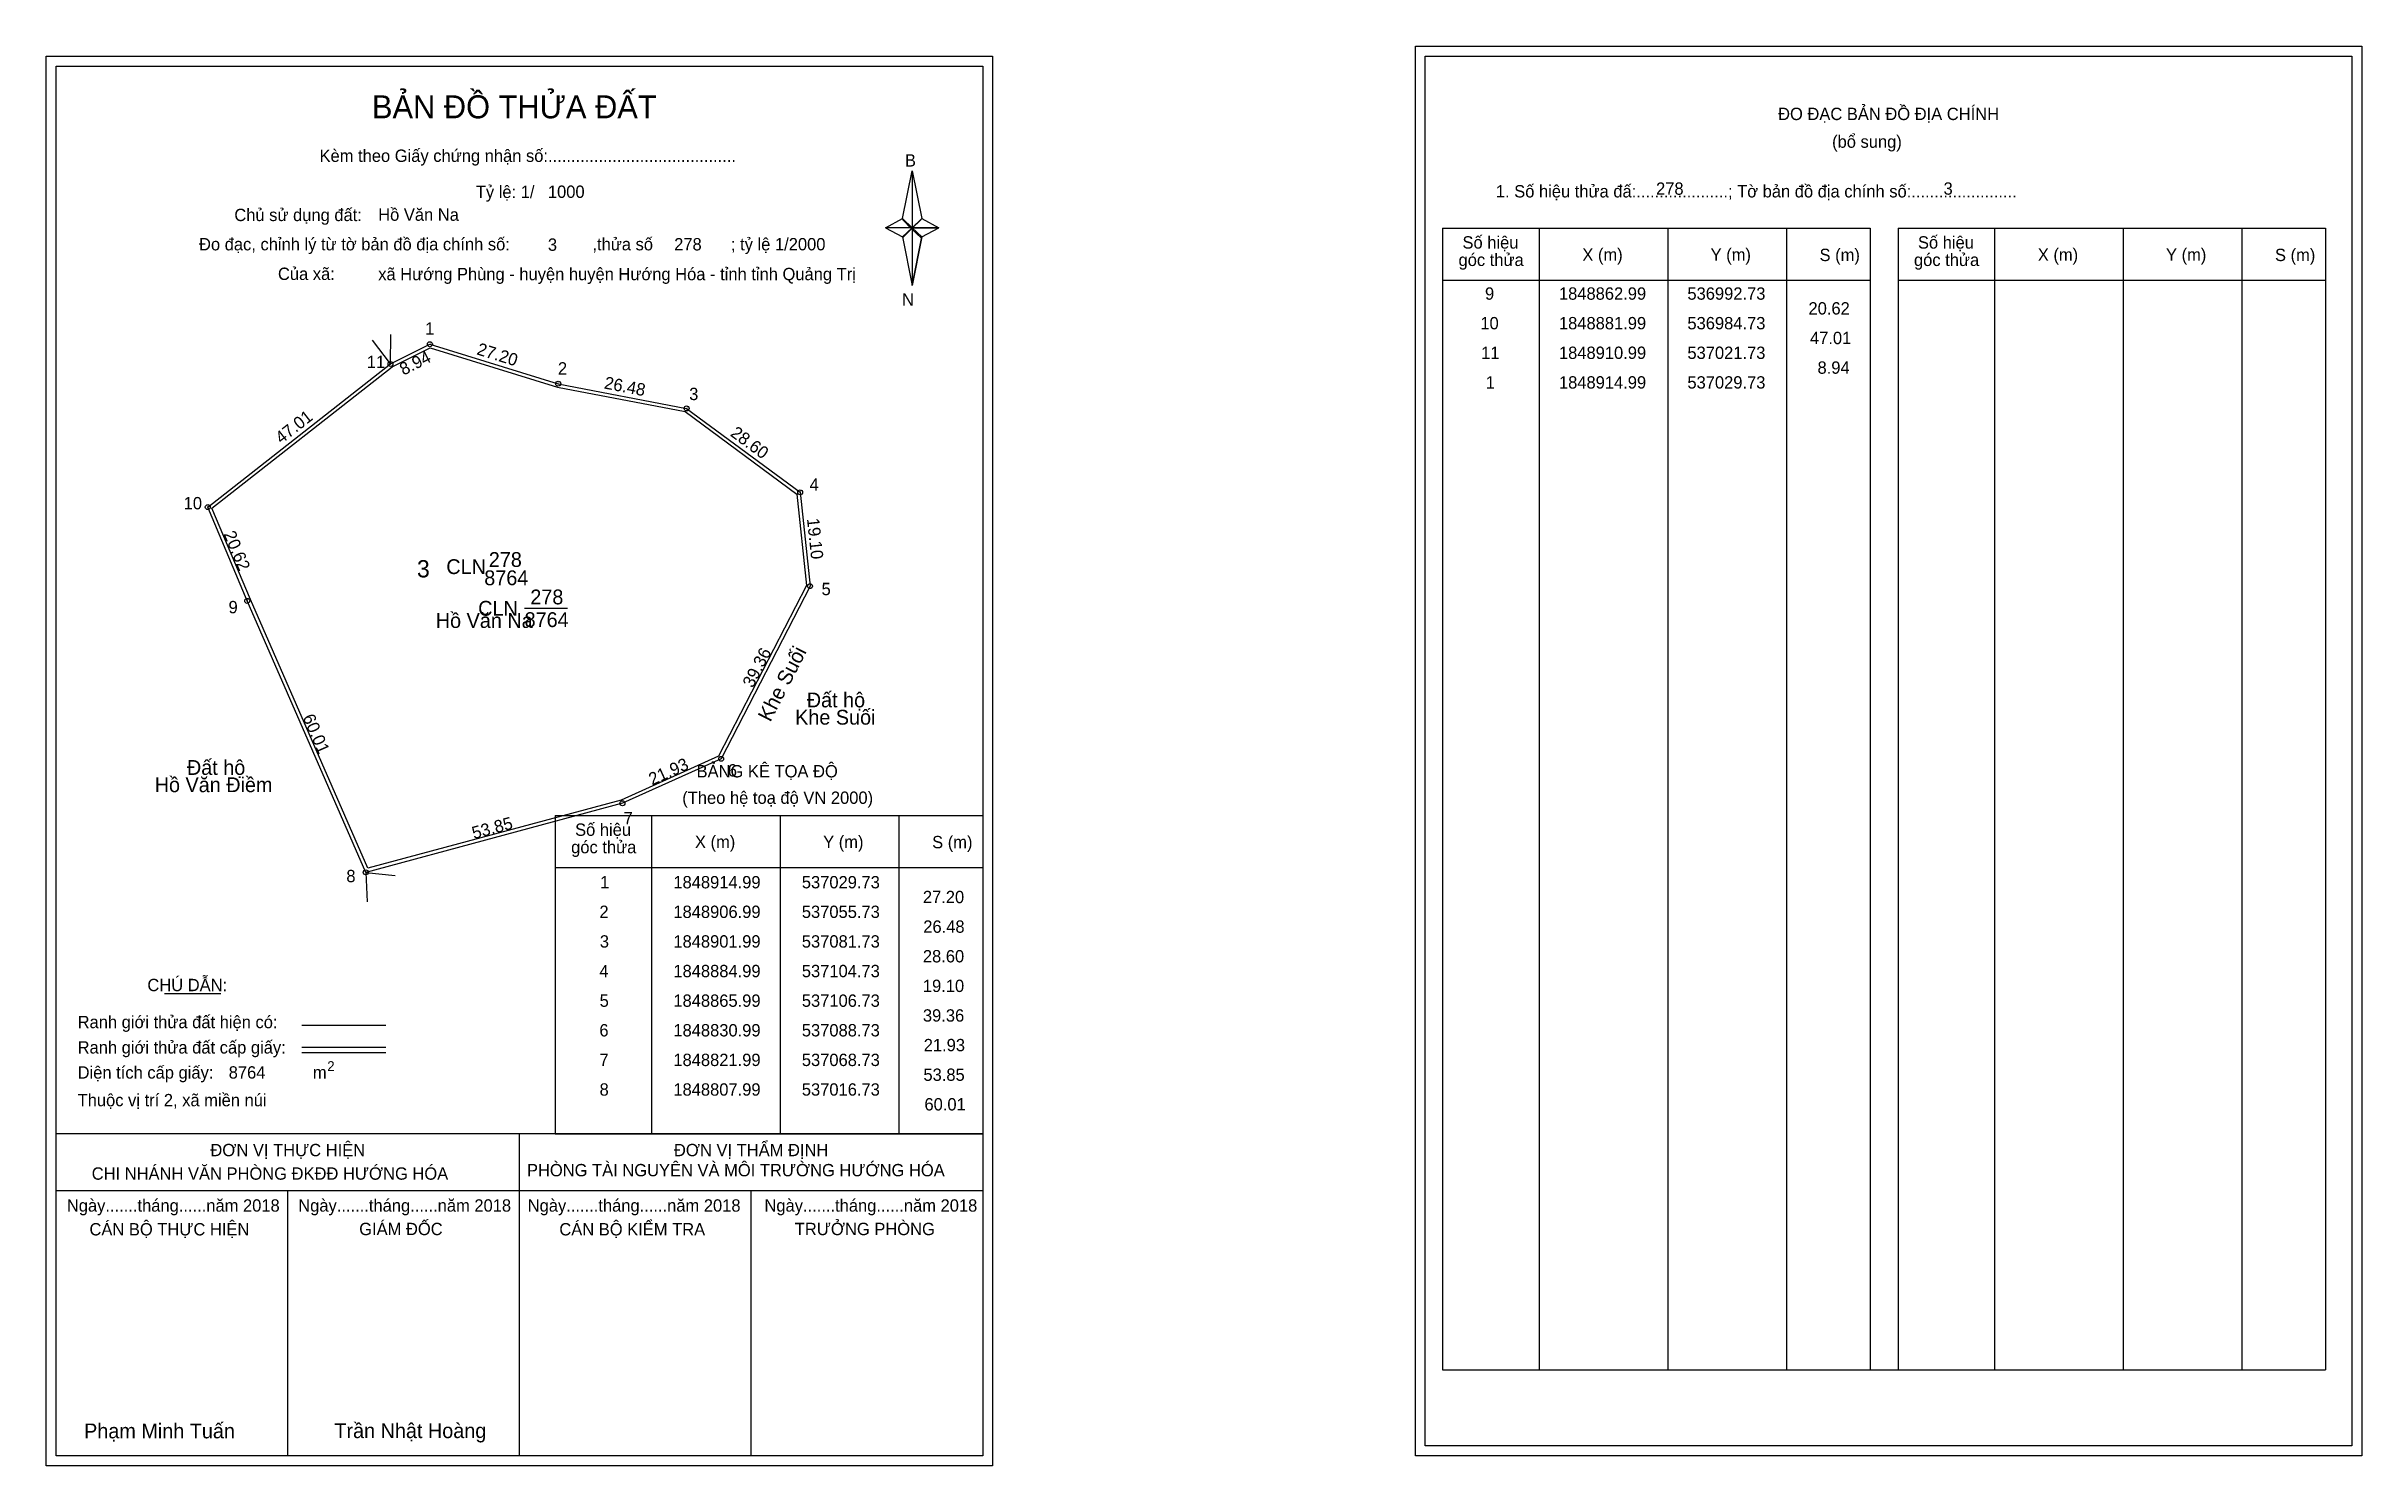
# Model space of a CAD drawing. Extents: x 536952 to 537421, y 1848688 to 1848975.
import ezdxf

# ---------------------------------------------------------------- set-up
doc = ezdxf.new("R2010")
doc.units = 0
for name, color, linetype in [('Level 1', 7, 'Continuous'), ('Level 10', 7, 'Continuous'), ('Level 11', 7, 'Continuous'), ('Level 13', 7, 'Continuous'), ('Level 2', 7, 'Continuous'), ('Level 22', 7, 'Continuous'), ('Level 27', 7, 'Continuous'), ('Level 3', 7, 'Continuous'), ('Level 36', 7, 'Continuous'), ('Level 4', 7, 'Continuous'), ('Level 49', 7, 'Continuous'), ('Level 5', 7, 'Continuous'), ('Level 53', 7, 'Continuous'), ('Level 55', 7, 'Continuous'), ('Level 6', 7, 'Continuous'), ('Level 63', 7, 'Continuous'), ('Level 7', 7, 'Continuous'), ('Level 9', 7, 'Continuous')]:
    doc.layers.add(name, color=color, linetype=linetype)

msp = doc.modelspace()

# ---------------------------------------------------------------- linework, layer by layer
at = {"layer": 'Level 1'}
for p, q in [((537231.35, 1848973.35), (537231.35, 1848973.35)), ((536954.03, 1848971.35), (536954.03, 1848971.35)), ((537125.45, 1848940.47), (537127.42, 1848950.11)), ((537127.42, 1848950.11), (537127.42, 1848938.59)), ((537127.42, 1848950.11), (537129.38, 1848940.47)), ((537122, 1848938.59), (537125.45, 1848940.47)), ((537125.45, 1848940.47), (537127.42, 1848938.59)), ((537127.27, 1848938.37), (537125.45, 1848940.25)), ((537129.24, 1848940.25), (537127.27, 1848938.37)), ((537127.27, 1848938.37), (537129.24, 1848940.25)), ((537129.38, 1848940.47), (537127.42, 1848938.59)), ((537127.42, 1848938.59), (537125.45, 1848936.75)), ((537127.27, 1848938.37), (537125.45, 1848936.53)), ((537125.45, 1848936.53), (537127.27, 1848938.37)), ((537125.45, 1848936.75), (537127.42, 1848926.89)), ((537129.24, 1848936.53), (537127.27, 1848938.37)), ((537127.42, 1848938.59), (537127.42, 1848926.89)), ((537127.42, 1848938.59), (537132.83, 1848938.59)), ((537127.42, 1848938.59), (537129.38, 1848936.75)), ((537129.38, 1848936.75), (537127.42, 1848926.89)), ((537129.38, 1848936.75), (537132.83, 1848938.59)), ((537234.88, 1848938.5), (537321.48, 1848938.5)), ((537254.47, 1848707.23), (537254.47, 1848938.5)), ((537280.54, 1848707.23), (537280.54, 1848938.5)), ((537304.52, 1848938.5), (537304.52, 1848707.23)), ((537321.48, 1848938.5), (537321.48, 1848707.23)), ((537327.14, 1848938.5), (537413.74, 1848938.5)), ((537346.73, 1848707.23), (537346.73, 1848938.5)), ((537372.8, 1848707.23), (537372.8, 1848938.5)), ((537396.77, 1848938.5), (537396.77, 1848707.23)), ((537413.74, 1848938.5), (537413.74, 1848707.23)), ((537234.88, 1848927.97), (537321.48, 1848927.97)), ((537327.14, 1848927.97), (537413.74, 1848927.97)), ((537055.12, 1848819.53), (537141.72, 1848819.53)), ((537074.71, 1848755), (537074.71, 1848819.53)), ((537100.78, 1848755), (537100.78, 1848819.53)), ((537124.75, 1848819.53), (537124.75, 1848755)), ((537055.12, 1848809), (537141.72, 1848809)), ((536975.94, 1848783.42), (536987.35, 1848783.42)), ((537003.81, 1848777.01), (537020.82, 1848777.01)), ((537003.81, 1848772.57), (537020.82, 1848772.57)), ((537003.81, 1848771.47), (537020.82, 1848771.47)), ((537060.85, 1848755), (536954.02, 1848755)), ((537141.72, 1848755), (537036.88, 1848755)), ((537047.87, 1848689.78), (537047.87, 1848755)), ((537055.12, 1848755), (537141.72, 1848755)), ((537141.72, 1848743.45), (536954.02, 1848743.45)), ((537000.95, 1848689.78), (537000.95, 1848743.45)), ((537094.8, 1848689.78), (537094.8, 1848743.45)), ((537234.88, 1848707.23), (537413.74, 1848707.23)), ((537419.05, 1848691.78), (537419.05, 1848691.78)), ((537141.72, 1848689.78), (537141.72, 1848689.78))]:
    msp.add_line(p, q, dxfattribs=at)
for points in [[(537125.45, 1848940.47), (537127.42, 1848950.11), (537127.42, 1848938.59)], [(537127.42, 1848938.59), (537129.38, 1848940.47), (537132.83, 1848938.59)], [(537122, 1848938.59), (537125.45, 1848936.75), (537127.42, 1848938.59)], [(537127.42, 1848938.59), (537127.42, 1848926.89), (537129.38, 1848936.75)]]:
    msp.add_lwpolyline(points, close=True, dxfattribs=at)
at = {"layer": 'Level 10'}
for points in [[(537068.73, 1848821.99), (537016.73, 1848807.99), (536992.73, 1848862.99), (536984.73, 1848881.99), (537021.73, 1848910.99), (537029.73, 1848914.99), (537055.73, 1848906.99), (537081.73, 1848901.99), (537104.73, 1848884.99), (537106.73, 1848865.99), (537088.73, 1848830.99)], [(537068.49, 1848822.65), (537017.13, 1848808.82), (536993.37, 1848863.27), (536985.58, 1848881.77), (537022.11, 1848910.4), (537029.79, 1848914.24), (537055.56, 1848906.31), (537081.44, 1848901.33), (537104.07, 1848884.61), (537106.01, 1848866.12), (537088.22, 1848831.53)]]:
    msp.add_lwpolyline(points, close=True, dxfattribs=at)
at = {"layer": 'Level 11'}
for centre in [(537029.73, 1848914.99), (537021.73, 1848910.99), (537055.73, 1848906.99), (537081.73, 1848901.99), (537104.73, 1848884.99), (536984.73, 1848881.99), (537106.73, 1848865.99), (536992.73, 1848862.99), (537088.73, 1848830.99), (537068.73, 1848821.99), (537068.73, 1848821.99), (537016.73, 1848807.99)]:
    msp.add_circle(centre, 0.5, dxfattribs=at)
at = {"layer": 'Level 27'}
for p, q in [((537021.73, 1848910.99), (537021.82, 1848916.99)), ((537021.73, 1848910.99), (537018.13, 1848915.79)), ((537016.73, 1848807.99), (537017.05, 1848802)), ((537016.73, 1848807.99), (537022.69, 1848807.33))]:
    msp.add_line(p, q, dxfattribs=at)
at = {"layer": 'Level 3'}
for p, q in [((537234.88, 1848938.5), (537234.88, 1848707.23)), ((537327.14, 1848938.5), (537327.14, 1848707.23)), ((537055.12, 1848819.53), (537055.12, 1848755))]:
    msp.add_line(p, q, dxfattribs=at)
at = {"layer": 'Level 63'}
for points in [[(536952.02, 1848973.35), (537143.72, 1848973.35), (537143.72, 1848687.78), (536952.02, 1848687.78)], [(537229.35, 1848975.35), (537421.05, 1848975.35), (537421.05, 1848689.78), (537229.35, 1848689.78)], [(537231.35, 1848973.35), (537419.05, 1848973.35), (537419.05, 1848691.78), (537231.35, 1848691.78)], [(536954.02, 1848971.35), (537141.72, 1848971.35), (537141.72, 1848689.78), (536954.02, 1848689.78)]]:
    msp.add_lwpolyline(points, close=True, dxfattribs=at)
at = {"layer": 'Level 9'}
msp.add_line((537048.9, 1848861.49), (537057.63, 1848861.49), dxfattribs=at)

# ---------------------------------------------------------------- texts
at = {"layer": 'Level 1'}
for s, height, p in [('BẢN ĐỒ THỬA ĐẤT', 4.6657, (537017.99, 1848960.76)), ('ĐO ĐẠC BẢN ĐỒ ĐỊA CHÍNH', 2.5, (537302.83, 1848960.41)), ('Kèm theo Giấy chứng nhận số:.........................................', 2.5, (537007.37, 1848951.93)), ('(bổ sung)', 2.5, (537313.77, 1848954.79)), ('B', 2.5, (537125.96, 1848950.99)), ('1. Số hiệu thửa đấ:....................; Tờ bản đồ địa chính số:.......................', 2.5, (537245.66, 1848944.73)), ('Chủ sử dụng đất:', 2.5, (536990.11, 1848939.94)), ('Đo đạc, chỉnh lý từ tờ bản đồ địa chính số:                  ,thửa số                 ; tỷ lệ 1/2000', 2.5, (536982.96, 1848934.01)), ('Số hiệu', 2.5, (537238.9, 1848934.37)), ('Số hiệu', 2.5, (537331.16, 1848934.37)), ('góc thửa', 2.5, (537238.1, 1848930.84)), ('X (m)', 2.5, (537263.18, 1848931.89)), ('Y (m)', 2.5, (537289.16, 1848931.89)), ('S (m)', 2.5, (537311.23, 1848931.84)), ('góc thửa', 2.5, (537330.36, 1848930.84)), ('X (m)', 2.5, (537355.44, 1848931.89)), ('Y (m)', 2.5, (537381.41, 1848931.89)), ('S (m)', 2.5, (537403.49, 1848931.84)), ('Của xã:', 2.5, (536998.95, 1848928.01)), ('N', 2.5, (537125.36, 1848922.82)), ('BẢNG KÊ TỌA ĐỘ', 2.5, (537083.75, 1848827.23)), ('(Theo hệ toạ độ VN 2000)', 2.5, (537080.85, 1848821.87)), ('góc thửa', 2.5, (537058.34, 1848811.86)), ('Số hiệu', 2.5, (537059.14, 1848815.39)), ('X (m)', 2.5, (537083.42, 1848812.92)), ('Y (m)', 2.5, (537109.39, 1848812.92)), ('S (m)', 2.5, (537131.47, 1848812.87)), ('CHÚ DẪN:', 2.5, (536972.5, 1848783.92)), ('Ranh giới thửa đất hiện có:', 2.5, (536958.37, 1848776.42)), ('Ranh giới thửa đất cấp giấy:', 2.5, (536958.37, 1848771.28)), ('Diện tích cấp giấy:', 2.5, (536958.37, 1848766.2)), ('m', 2.5, (537006.03, 1848766.22)), ('2', 2, (537008.93, 1848767.73)), ('Thuộc vị trí 2, xã miền núi', 2.5, (536958.37, 1848760.6)), ('ĐƠN VỊ THỰC HIỆN', 2.5, (536985.26, 1848750.48)), ('ĐƠN VỊ THẨM ĐỊNH', 2.5, (537079.16, 1848750.48)), ('CHI NHÁNH VĂN PHÒNG ĐKĐĐ HƯỚNG HÓA', 2.5, (536961.22, 1848745.72)), ('PHÒNG TÀI NGUYÊN VÀ MÔI TRƯỜNG HƯỚNG HÓA', 2.5, (537049.39, 1848746.41)), ('Ngày.......tháng......năm 2018', 2.5, (536956.19, 1848739.25)), ('Ngày.......tháng......năm 2018', 2.5, (537003.06, 1848739.25)), ('Ngày.......tháng......năm 2018', 2.5, (537049.54, 1848739.25)), ('Ngày.......tháng......năm 2018', 2.5, (537097.5, 1848739.25)), ('CÁN BỘ THỰC HIỆN', 2.5, (536960.77, 1848734.43)), ('GIÁM ĐỐC', 2.5, (537015.41, 1848734.49)), ('CÁN BỘ KIỂM TRA', 2.5, (537055.95, 1848734.43)), ('TRƯỞNG PHÒNG', 2.5, (537103.64, 1848734.49)), ('Phạm Minh Tuấn', 3, (536959.68, 1848693.32)), ('Trần Nhật Hoàng', 3, (537010.38, 1848693.37))]:
    msp.add_text(s, height=height, dxfattribs=at).set_placement(p)
at = {"layer": 'Level 11'}
msp.add_text('Tỷ lệ: 1/', height=2.5, dxfattribs=at).set_placement((537039.03, 1848944.62))
at = {"layer": 'Level 13'}
for s, p in [('278', (537050.07, 1848862.29)), ('CLN', (537039.51, 1848859.99)), ('8764', (537048.91, 1848857.69))]:
    msp.add_text(s, height=3, dxfattribs=at).set_placement(p)
at = {"layer": 'Level 2'}
msp.add_text('Hồ Văn Na', height=3, dxfattribs=at).set_placement((537030.92, 1848857.51))
at = {"layer": 'Level 22'}
msp.add_text('Khe Suối', height=3, rotation=62.7839, dxfattribs=at).set_placement((537098.69, 1848838.3))
at = {"layer": 'Level 3'}
msp.add_text('CLN', height=3, dxfattribs=at).set_placement((537033.05, 1848868.43))
at = {"layer": 'Level 36'}
for s, p in [('Đất hộ', (537106.07, 1848841.42)), ('Khe Suối', (537103.71, 1848837.92)), ('Đất hộ', (536980.51, 1848827.74)), ('Hồ Văn Điềm', (536973.98, 1848824.24))]:
    msp.add_text(s, height=3, dxfattribs=at).set_placement(p)
at = {"layer": 'Level 4'}
msp.add_text('278', height=3, dxfattribs=at).set_placement((537041.66, 1848869.87))
at = {"layer": 'Level 49'}
for s, rotation, p in [('8.94', 26.5651, (537024.37, 1848908.62)), ('27.20', 342.8973, (537039.06, 1848912.96)), ('26.48', 349.1145, (537064.9, 1848906.04)), ('47.01', 38.0888, (536999.64, 1848894.7)), ('28.60', 323.5308, (537090.42, 1848896.56)), ('19.10', 276.009, (537106.1, 1848879.64)), ('20.62', 292.8337, (536987.88, 1848876.56)), ('39.36', 62.7839, (537095.15, 1848845.22)), ('60.01', 293.5747, (537003.89, 1848839.41)), ('21.93', 24.2277, (537074.75, 1848825.58)), ('53.85', 15.0685, (537038.63, 1848814.71))]:
    msp.add_text(s, height=2.5, rotation=rotation, dxfattribs=at).set_placement(p)
at = {"layer": 'Level 5'}
msp.add_text('8764', height=3, dxfattribs=at).set_placement((537040.74, 1848866.17))
at = {"layer": 'Level 53'}
for s, p in [('9', (537243.46, 1848924.01)), ('1848862.99', (537258.44, 1848924.01)), ('536992.73', (537284.46, 1848924.01)), ('20.62', (537308.99, 1848921.01)), ('10', (537242.52, 1848918.01)), ('1848881.99', (537258.44, 1848918.01)), ('536984.73', (537284.46, 1848918.01)), ('47.01', (537309.29, 1848915.01)), ('11', (537242.68, 1848912.01)), ('1848910.99', (537258.44, 1848912.01)), ('537021.73', (537284.46, 1848912.01)), ('1', (537243.6, 1848906.01)), ('1848914.99', (537258.44, 1848906.01)), ('537029.73', (537284.46, 1848906.01)), ('8.94', (537310.82, 1848909.01)), ('1', (537064.22, 1848804.75)), ('1848914.99', (537079.05, 1848804.75)), ('537029.73', (537105.07, 1848804.75)), ('27.20', (537129.59, 1848801.75)), ('2', (537064.07, 1848798.75)), ('1848906.99', (537079.05, 1848798.75)), ('537055.73', (537105.07, 1848798.75)), ('3', (537064.15, 1848792.75)), ('1848901.99', (537079.05, 1848792.75)), ('537081.73', (537105.07, 1848792.75)), ('26.48', (537129.67, 1848795.75)), ('28.60', (537129.59, 1848789.75)), ('4', (537064.06, 1848786.75)), ('1848884.99', (537079.05, 1848786.75)), ('537104.73', (537105.07, 1848786.75)), ('19.10', (537129.59, 1848783.75)), ('5', (537064.11, 1848780.75)), ('1848865.99', (537079.05, 1848780.75)), ('537106.73', (537105.07, 1848780.75)), ('6', (537064.06, 1848774.75)), ('1848830.99', (537079.05, 1848774.75)), ('537088.73', (537105.07, 1848774.75)), ('39.36', (537129.6, 1848777.75)), ('21.93', (537129.76, 1848771.75)), ('7', (537064.07, 1848768.75)), ('1848821.99', (537079.05, 1848768.75)), ('537068.73', (537105.07, 1848768.75)), ('53.85', (537129.7, 1848765.75)), ('8', (537064.1, 1848762.75)), ('1848807.99', (537079.05, 1848762.75)), ('537016.73', (537105.07, 1848762.75)), ('60.01', (537129.91, 1848759.75))]:
    msp.add_text(s, height=2.5, dxfattribs=at).set_placement(p)
at = {"layer": 'Level 55'}
for s, height, p in [('1', 0.4, (537029.62, 1848914.99)), ('0', 0.11, (537029.69, 1848914.88)), ('0', 0.11, (537029.69, 1848914.88)), ('11', 0.4, (537021.47, 1848910.99)), ('279', 0.11, (537021.61, 1848910.88)), ('279', 0.11, (537021.61, 1848910.88)), ('0', 0.11, (537021.69, 1848910.88)), ('0', 0.11, (537021.69, 1848910.88)), ('2', 0.4, (537055.59, 1848906.99)), ('0', 0.11, (537055.69, 1848906.88)), ('0', 0.11, (537055.69, 1848906.88)), ('3', 0.4, (537081.61, 1848901.99)), ('0', 0.11, (537081.69, 1848901.88)), ('0', 0.11, (537081.69, 1848901.88)), ('4', 0.4, (537104.59, 1848884.99)), ('0', 0.11, (537104.69, 1848884.88)), ('0', 0.11, (537104.69, 1848884.88)), ('10', 0.4, (536984.45, 1848881.99)), ('279', 0.11, (536984.61, 1848881.88)), ('279', 0.11, (536984.61, 1848881.88)), ('5', 0.4, (537106.6, 1848865.99)), ('0', 0.11, (537106.69, 1848865.88)), ('0', 0.11, (537106.69, 1848865.88)), ('9', 0.4, (536992.59, 1848862.99)), ('279', 0.11, (536992.61, 1848862.88)), ('279', 0.11, (536992.61, 1848862.88)), ('6', 0.4, (537088.59, 1848830.99)), ('0', 0.11, (537088.69, 1848830.88)), ('0', 0.11, (537088.69, 1848830.88)), ('7', 0.4, (537068.6, 1848821.99)), ('0', 0.11, (537068.69, 1848821.88)), ('0', 0.11, (537068.69, 1848821.88)), ('8', 0.4, (537016.6, 1848807.99)), ('279', 0.11, (537016.61, 1848807.88)), ('279', 0.11, (537016.61, 1848807.88)), ('0', 0.11, (537016.69, 1848807.88)), ('0', 0.11, (537016.69, 1848807.88))]:
    msp.add_text(s, height=height, dxfattribs=at).set_placement(p)
at = {"layer": 'Level 6'}
for s, p in [('1000', (537053.63, 1848944.64)), ('278', (537278.11, 1848945.27)), ('3', (537336.35, 1848945.29)), ('Hồ Văn Na', (537019.25, 1848940)), ('3', (537053.63, 1848933.92)), ('278', (537079.21, 1848934)), ('xã Hướng Phùng - huyện huyện Hướng Hóa - tỉnh tỉnh Quảng Trị', (537019.26, 1848927.96)), ('8764', (536988.97, 1848766.21))]:
    msp.add_text(s, height=2.5, dxfattribs=at).set_placement(p)
at = {"layer": 'Level 7'}
msp.add_text('3', height=3.5, dxfattribs=at).set_placement((537027.1, 1848867.75))
at = {"layer": 'Level 9'}
for s, p in [('1', (537028.77, 1848916.93)), ('11', (537016.94, 1848910.16)), ('2', (537055.66, 1848908.85)), ('3', (537082.25, 1848903.67)), ('10', (536979.85, 1848881.54)), ('4', (537106.65, 1848885.33)), ('5', (537109.07, 1848864.15)), ('9', (536988.94, 1848860.48)), ('6', (537090.08, 1848827.42)), ('7', (537068.97, 1848817.73)), ('8', (537012.8, 1848806))]:
    msp.add_text(s, height=2.5, dxfattribs=at).set_placement(p)

doc.saveas('drawing.dxf')
